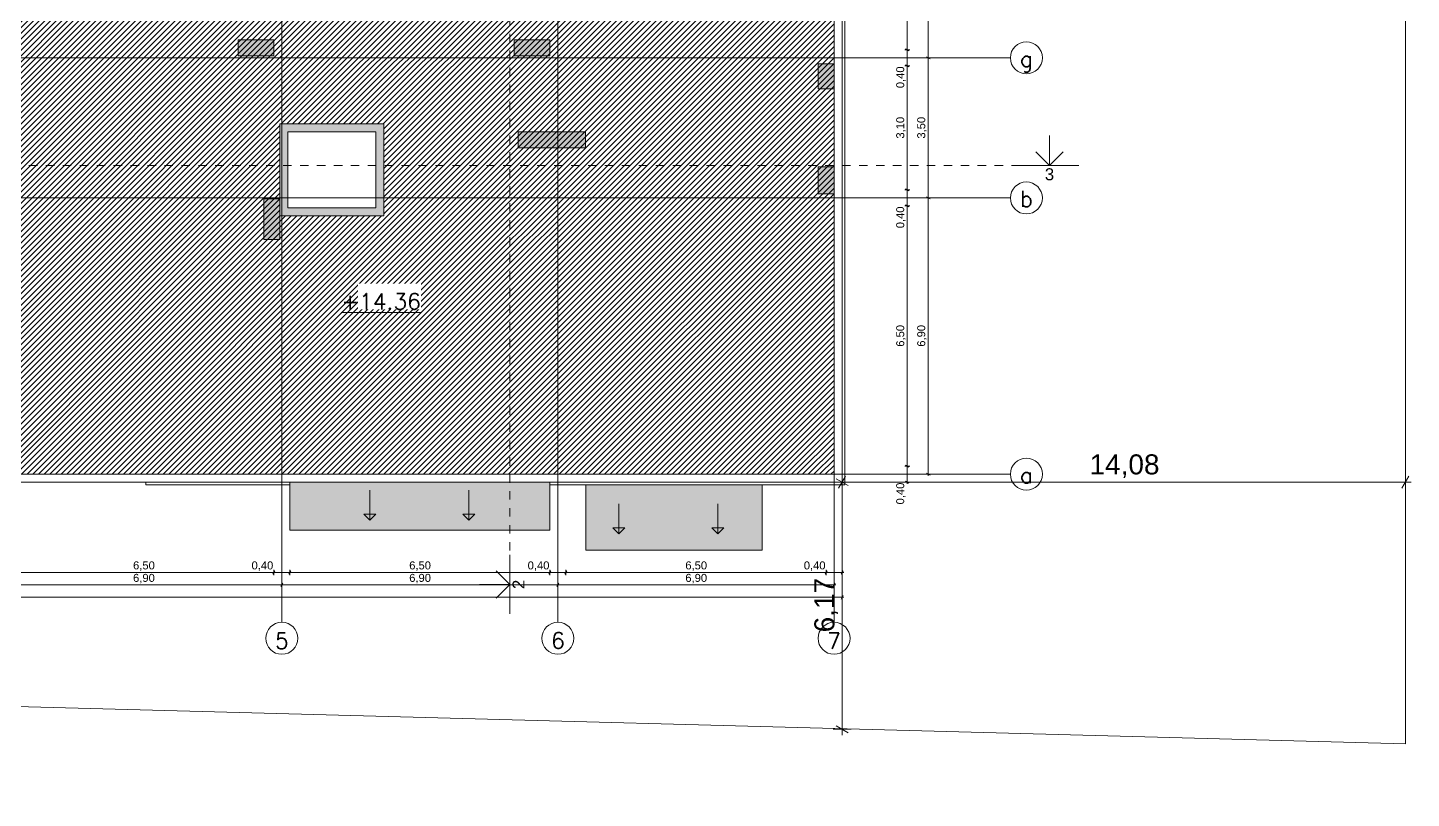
# Model space of a CAD drawing. Header units: metres. Extents: x 476297 to 476657, y 4620828 to 4621206.
# Drawn here: x 476412.1 to 476446.68, y 4621131.68 to 4621150.93 of the extents above; entities that cross this region are included whole.
import ezdxf

# ---------------------------------------------------------------- set-up
doc = ezdxf.new("R2010")
doc.units = ezdxf.units.M
doc.header["$MEASUREMENT"] = 0
doc.set_wipeout_variables(frame=1)
doc.linetypes.add('Dashed', pattern=[0.423333, 0.211667, -0.211667])
doc.linetypes.add('Wipeout_Contour', pattern=[1, 0, -1])
for name, color, linetype in [('0_Pen_No__42_Pen_No__250', 7, 'Continuous'), ('0_Pen_No__7', 7, 'Continuous'), ('2D Drafting - General_Pen_No__250', 7, 'Continuous'), ('2D Drafting - General_Pen_No__250_Pen_No__7', 7, 'Continuous'), ('Annotation - Text_Pen_No__7', 7, 'Continuous'), ('G-Anno-Nplt', 7, 'Continuous'), ('New.', 7, 'Continuous'), ('New2D Drafting - General_Pen_No__250', 7, 'Continuous'), ('New_________ _________ ___2', 7, 'Continuous'), ('Newreg_nak', 7, 'Continuous'), ('Newshenobebi', 7, 'Continuous'), ('zoma', 7, 'Continuous'), ('zoma_Pen_No__1', 7, 'Continuous'), ('zoma_Pen_No__5', 7, 'Continuous')]:
    doc.layers.add(name, color=color, linetype=linetype)
doc.styles.add('GENERATED_STYLE_1', font='arial.ttf')
doc.styles.add('GENERATED_STYLE_2', font='arial.ttf')
doc.dimstyles.new('GENERATED_STYLE__1', dxfattribs={"dimtxt": 0.2, "dimasz": 0.064421, "dimexe": 0.18, "dimexo": 0.003, "dimgap": 0.09, "dimtad": 1, "dimtih": 1, "dimtoh": 1, "dimzin": 0, "dimdsep": 46, "dimtxsty": 'GENERATED_STYLE_2', "dimblk": 'ARROWHEAD_2', "dimblk1": 'ARROWHEAD_2', "dimblk2": 'ARROWHEAD_2', "dimcen": 0.09, "dimclrd": 142, "dimclre": 142, "dimclrt": 142, "dimadec": 0, "dimazin": 0, "dimtfac": 1, "dimtdec": 4, "dimtmove": 0, "dimatfit": 3, "dimfxl": 1, "dimtolj": 1, "dimtzin": 0, "dimarcsym": 0})
doc.dimstyles.new('GENERATED_STYLE__10', dxfattribs={"dimtxt": 0.5, "dimasz": 0.228, "dimexe": 0.18, "dimexo": 0.003, "dimgap": 0.09, "dimtad": 1, "dimtih": 1, "dimtoh": 1, "dimzin": 0, "dimdsep": 46, "dimtxsty": 'GENERATED_STYLE_2', "dimblk": 'ARROWHEAD_2', "dimblk1": 'ARROWHEAD_2', "dimblk2": 'ARROWHEAD_2', "dimcen": 0.09, "dimclrd": 1, "dimclre": 1, "dimclrt": 1, "dimadec": 0, "dimazin": 0, "dimtfac": 1, "dimtdec": 4, "dimtmove": 0, "dimatfit": 3, "dimfxl": 1, "dimtolj": 1, "dimtzin": 0, "dimarcsym": 0})
doc.dimstyles.new('GENERATED_STYLE__11', dxfattribs={"dimtxt": 0.2, "dimasz": 0.064421, "dimexe": 0.18, "dimexo": 0.003, "dimgap": 0.09, "dimtad": 1, "dimzin": 0, "dimdsep": 46, "dimtxsty": 'GENERATED_STYLE_2', "dimblk": 'ARROWHEAD_2', "dimblk1": 'ARROWHEAD_2', "dimblk2": 'ARROWHEAD_2', "dimcen": 0.09, "dimclrd": 142, "dimclre": 142, "dimclrt": 142, "dimadec": 0, "dimazin": 0, "dimtfac": 1, "dimtdec": 4, "dimtmove": 0, "dimatfit": 3, "dimfxl": 1, "dimtolj": 1, "dimtzin": 0, "dimarcsym": 0})
doc.dimstyles.new('GENERATED_STYLE__9', dxfattribs={"dimtxt": 0.5, "dimasz": 0.228, "dimexe": 0.18, "dimexo": 0.003, "dimgap": 0.09, "dimtad": 1, "dimzin": 0, "dimdsep": 46, "dimtxsty": 'GENERATED_STYLE_2', "dimblk": 'ARROWHEAD_2', "dimblk1": 'ARROWHEAD_2', "dimblk2": 'ARROWHEAD_2', "dimcen": 0.09, "dimclrd": 1, "dimclre": 1, "dimclrt": 1, "dimadec": 0, "dimazin": 0, "dimtfac": 1, "dimtdec": 4, "dimtmove": 0, "dimatfit": 3, "dimfxl": 1, "dimtolj": 1, "dimtzin": 0, "dimarcsym": 0})

# ---------------------------------------------------------------- blocks, each defined once
blk = doc.blocks.new('*D380', base_point=(476844.527, 4621385.791))
at = {"layer": 'zoma', "color": 1, "linetype": 'Continuous', "lineweight": 0, "transparency": 16777216}
for p, q in [((476432.308, 4621139.577), (476432.454, 4621139.577)), ((476432.541, 4621139.727), (476432.368, 4621139.427)), ((476432.454, 4621139.352), (476432.454, 4621139.802)), ((476432.454, 4621139.577), (476446.533, 4621139.577)), ((476446.446, 4621139.427), (476446.619, 4621139.727)), ((476446.533, 4621139.352), (476446.533, 4621139.802)), ((476446.533, 4621139.577), (476446.679, 4621139.577))]:
    blk.add_line(p, q, dxfattribs=at)
at = {"layer": 'zoma', "color": 1, "lineweight": 0, "transparency": 16777216, "insert": (476438.639, 4621139.677), "char_height": 0.5, "attachment_point": 7, "style": 'GENERATED_STYLE_2'}
blk.add_mtext('\\A1;{\\pql;\\fArial CYR|b0|i0|c204|p34;14,08}', dxfattribs=at)
blk = doc.blocks.new('ARROWHEAD_2')
at = {"color": 0, "linetype": 'Continuous', "lineweight": 0}
for p, q in [((0, 0), (-1, 0)), ((-0.38, -0.66), (0.38, 0.66))]:
    blk.add_line(p, q, dxfattribs=at)
blk = doc.blocks.new('*D381', base_point=(476844.527, 4621385.791))
at = {"layer": 'zoma', "color": 1, "linetype": 'Continuous', "lineweight": 0, "transparency": 16777216}
for p, q in [((476432.679, 4621139.577), (476432.229, 4621139.577)), ((476432.604, 4621139.49), (476432.304, 4621139.663)), ((476432.454, 4621139.577), (476432.454, 4621139.723)), ((476432.454, 4621133.402), (476432.454, 4621139.577)), ((476432.679, 4621133.402), (476432.229, 4621133.402)), ((476432.304, 4621133.489), (476432.604, 4621133.316)), ((476432.454, 4621133.256), (476432.454, 4621133.402))]:
    blk.add_line(p, q, dxfattribs=at)
at = {"layer": 'zoma', "color": 1, "lineweight": 0, "transparency": 16777216, "insert": (476432.354, 4621135.824), "char_height": 0.5, "attachment_point": 7, "rotation": 90, "style": 'GENERATED_STYLE_2'}
blk.add_mtext('\\A1;{\\pql;\\fArial CYR|b0|i0|c204|p34;6,17}', dxfattribs=at)
blk = doc.blocks.new('*D395', base_point=(476844.527, 4621385.791))
at = {"layer": 'zoma', "color": 142, "linetype": 'Continuous', "lineweight": 0, "transparency": 16777216}
for p, q in [((476411.579, 4621137.05), (476411.53, 4621136.965)), ((476411.554, 4621136.944), (476411.554, 4621137.071)), ((476411.554, 4621137.007), (476418.454, 4621137.007)), ((476418.479, 4621137.05), (476418.43, 4621136.965)), ((476418.454, 4621136.944), (476418.454, 4621137.071))]:
    blk.add_line(p, q, dxfattribs=at)
at = {"layer": 'zoma', "color": 142, "lineweight": 0, "transparency": 16777216, "insert": (476414.738, 4621137.047), "char_height": 0.2, "attachment_point": 7, "style": 'GENERATED_STYLE_2'}
blk.add_mtext('\\A1;{\\pql;\\fArial CYR|b0|i0|c204|p34;6,90}', dxfattribs=at)
blk = doc.blocks.new('*D396', base_point=(476844.527, 4621385.791))
at = {"layer": 'zoma', "color": 142, "linetype": 'Continuous', "lineweight": 0, "transparency": 16777216}
for p, q in [((476418.479, 4621137.05), (476418.43, 4621136.965)), ((476418.454, 4621136.944), (476418.454, 4621137.071)), ((476418.454, 4621137.007), (476425.354, 4621137.007)), ((476425.379, 4621137.05), (476425.33, 4621136.965)), ((476425.354, 4621136.944), (476425.354, 4621137.071))]:
    blk.add_line(p, q, dxfattribs=at)
at = {"layer": 'zoma', "color": 142, "lineweight": 0, "transparency": 16777216, "insert": (476421.638, 4621137.047), "char_height": 0.2, "attachment_point": 7, "style": 'GENERATED_STYLE_2'}
blk.add_mtext('\\A1;{\\pql;\\fArial CYR|b0|i0|c204|p34;6,90}', dxfattribs=at)
blk = doc.blocks.new('*D397', base_point=(476844.527, 4621385.791))
at = {"layer": 'zoma', "color": 142, "linetype": 'Continuous', "lineweight": 0, "transparency": 16777216}
for p, q in [((476425.379, 4621137.05), (476425.33, 4621136.965)), ((476425.354, 4621136.944), (476425.354, 4621137.071)), ((476425.354, 4621137.007), (476432.254, 4621137.007)), ((476432.23, 4621136.965), (476432.279, 4621137.05)), ((476432.254, 4621136.944), (476432.254, 4621137.071)), ((476432.254, 4621137.007), (476432.296, 4621137.007))]:
    blk.add_line(p, q, dxfattribs=at)
at = {"layer": 'zoma', "color": 142, "lineweight": 0, "transparency": 16777216, "insert": (476428.538, 4621137.047), "char_height": 0.2, "attachment_point": 7, "style": 'GENERATED_STYLE_2'}
blk.add_mtext('\\A1;{\\pql;\\fArial CYR|b0|i0|c204|p34;6,90}', dxfattribs=at)
blk = doc.blocks.new('*D401', base_point=(476844.527, 4621385.791))
at = {"layer": 'zoma', "color": 142, "linetype": 'Continuous', "lineweight": 0, "transparency": 16777216}
for p, q in [((476434.673, 4621146.677), (476434.546, 4621146.677)), ((476434.567, 4621146.701), (476434.652, 4621146.652)), ((476434.61, 4621139.777), (476434.61, 4621146.677)), ((476434.673, 4621139.777), (476434.546, 4621139.777)), ((476434.567, 4621139.801), (476434.652, 4621139.752)), ((476434.61, 4621139.735), (476434.61, 4621139.777))]:
    blk.add_line(p, q, dxfattribs=at)
at = {"layer": 'zoma', "color": 142, "lineweight": 0, "transparency": 16777216, "insert": (476434.57, 4621142.96), "char_height": 0.2, "attachment_point": 7, "rotation": 90, "style": 'GENERATED_STYLE_2'}
blk.add_mtext('\\A1;{\\pql;\\fArial CYR|b0|i0|c204|p34;6,90}', dxfattribs=at)
blk = doc.blocks.new('*D402', base_point=(476844.527, 4621385.791))
at = {"layer": 'zoma', "color": 142, "linetype": 'Continuous', "lineweight": 0, "transparency": 16777216}
for p, q in [((476434.673, 4621150.177), (476434.546, 4621150.177)), ((476434.567, 4621150.201), (476434.652, 4621150.152)), ((476434.61, 4621146.677), (476434.61, 4621150.177)), ((476434.673, 4621146.677), (476434.546, 4621146.677)), ((476434.567, 4621146.701), (476434.652, 4621146.652))]:
    blk.add_line(p, q, dxfattribs=at)
at = {"layer": 'zoma', "color": 142, "lineweight": 0, "transparency": 16777216, "insert": (476434.57, 4621148.16), "char_height": 0.2, "attachment_point": 7, "rotation": 90, "style": 'GENERATED_STYLE_2'}
blk.add_mtext('\\A1;{\\pql;\\fArial CYR|b0|i0|c204|p34;3,50}', dxfattribs=at)
blk = doc.blocks.new('*D403', base_point=(476844.527, 4621385.791))
at = {"layer": 'zoma', "color": 142, "linetype": 'Continuous', "lineweight": 0, "transparency": 16777216}
for p, q in [((476434.673, 4621157.077), (476434.546, 4621157.077)), ((476434.652, 4621157.052), (476434.567, 4621157.101)), ((476434.61, 4621157.077), (476434.61, 4621157.118)), ((476434.61, 4621150.177), (476434.61, 4621157.077)), ((476434.673, 4621150.177), (476434.546, 4621150.177)), ((476434.567, 4621150.201), (476434.652, 4621150.152))]:
    blk.add_line(p, q, dxfattribs=at)
at = {"layer": 'zoma', "color": 142, "lineweight": 0, "transparency": 16777216, "insert": (476434.57, 4621153.36), "char_height": 0.2, "attachment_point": 7, "rotation": 90, "style": 'GENERATED_STYLE_2'}
blk.add_mtext('\\A1;{\\pql;\\fArial CYR|b0|i0|c204|p34;6,90}', dxfattribs=at)
blk = doc.blocks.new('*D404', base_point=(476844.527, 4621385.791))
at = {"layer": 'zoma', "color": 142, "linetype": 'Continuous', "lineweight": 0, "transparency": 16777216}
for p, q in [((476390.613, 4621136.699), (476390.654, 4621136.699)), ((476390.679, 4621136.741), (476390.63, 4621136.656)), ((476390.654, 4621136.635), (476390.654, 4621136.762)), ((476390.654, 4621136.699), (476432.454, 4621136.699)), ((476432.43, 4621136.656), (476432.479, 4621136.741)), ((476432.454, 4621136.635), (476432.454, 4621136.762)), ((476432.454, 4621136.699), (476432.496, 4621136.699))]:
    blk.add_line(p, q, dxfattribs=at)
at = {"layer": 'zoma', "color": 142, "lineweight": 0, "transparency": 16777216, "insert": (476411.212, 4621136.739), "char_height": 0.2, "attachment_point": 7, "style": 'GENERATED_STYLE_2'}
blk.add_mtext('\\A1;{\\pql;\\fArial CYR|b0|i0|c204|p34;41,80}', dxfattribs=at)
blk = doc.blocks.new('*D412', base_point=(476844.527, 4621385.791))
at = {"layer": 'zoma', "color": 142, "linetype": 'Continuous', "lineweight": 0, "transparency": 16777216}
for p, q in [((476411.779, 4621137.361), (476411.73, 4621137.276)), ((476411.754, 4621137.255), (476411.754, 4621137.382)), ((476411.754, 4621137.319), (476418.254, 4621137.319)), ((476418.279, 4621137.361), (476418.23, 4621137.276)), ((476418.254, 4621137.255), (476418.254, 4621137.382))]:
    blk.add_line(p, q, dxfattribs=at)
at = {"layer": 'zoma', "color": 142, "lineweight": 0, "transparency": 16777216, "char_height": 0.2, "attachment_point": 7, "style": 'GENERATED_STYLE_2'}
for s, insert in [('\\A1;{\\pql;\\fArial CYR|b0|i0|c204|p34;6,50}', (476414.738, 4621137.359)), ('\\A1;{\\pql;\\fArial CYR|b0|i0|c204|p34;0,40}', (476417.698, 4621137.359))]:
    blk.add_mtext(s, dxfattribs=dict(at, insert=insert))
blk = doc.blocks.new('*D413', base_point=(476844.527, 4621385.791))
at = {"layer": 'zoma', "color": 142, "linetype": 'Continuous', "lineweight": 0, "transparency": 16777216}
for p, q in [((476418.279, 4621137.361), (476418.23, 4621137.276)), ((476418.254, 4621137.255), (476418.254, 4621137.382)), ((476418.254, 4621137.319), (476418.654, 4621137.319)), ((476418.679, 4621137.361), (476418.63, 4621137.276)), ((476418.654, 4621137.255), (476418.654, 4621137.382))]:
    blk.add_line(p, q, dxfattribs=at)
blk = doc.blocks.new('*D414', base_point=(476844.527, 4621385.791))
at = {"layer": 'zoma', "color": 142, "linetype": 'Continuous', "lineweight": 0, "transparency": 16777216}
for p, q in [((476418.679, 4621137.361), (476418.63, 4621137.276)), ((476418.654, 4621137.255), (476418.654, 4621137.382)), ((476418.654, 4621137.319), (476425.154, 4621137.319)), ((476425.179, 4621137.361), (476425.13, 4621137.276)), ((476425.154, 4621137.255), (476425.154, 4621137.382))]:
    blk.add_line(p, q, dxfattribs=at)
at = {"layer": 'zoma', "color": 142, "lineweight": 0, "transparency": 16777216, "char_height": 0.2, "attachment_point": 7, "style": 'GENERATED_STYLE_2'}
for s, insert in [('\\A1;{\\pql;\\fArial CYR|b0|i0|c204|p34;6,50}', (476421.638, 4621137.359)), ('\\A1;{\\pql;\\fArial CYR|b0|i0|c204|p34;0,40}', (476424.598, 4621137.359))]:
    blk.add_mtext(s, dxfattribs=dict(at, insert=insert))
blk = doc.blocks.new('*D415', base_point=(476844.527, 4621385.791))
at = {"layer": 'zoma', "color": 142, "linetype": 'Continuous', "lineweight": 0, "transparency": 16777216}
for p, q in [((476425.179, 4621137.361), (476425.13, 4621137.276)), ((476425.154, 4621137.255), (476425.154, 4621137.382)), ((476425.154, 4621137.319), (476425.554, 4621137.319)), ((476425.579, 4621137.361), (476425.53, 4621137.276)), ((476425.554, 4621137.255), (476425.554, 4621137.382))]:
    blk.add_line(p, q, dxfattribs=at)
blk = doc.blocks.new('*D416', base_point=(476844.527, 4621385.791))
at = {"layer": 'zoma', "color": 142, "linetype": 'Continuous', "lineweight": 0, "transparency": 16777216}
for p, q in [((476425.579, 4621137.361), (476425.53, 4621137.276)), ((476425.554, 4621137.255), (476425.554, 4621137.382)), ((476425.554, 4621137.319), (476432.054, 4621137.319)), ((476432.079, 4621137.361), (476432.03, 4621137.276)), ((476432.054, 4621137.255), (476432.054, 4621137.382))]:
    blk.add_line(p, q, dxfattribs=at)
at = {"layer": 'zoma', "color": 142, "lineweight": 0, "transparency": 16777216, "char_height": 0.2, "attachment_point": 7, "style": 'GENERATED_STYLE_2'}
for s, insert in [('\\A1;{\\pql;\\fArial CYR|b0|i0|c204|p34;6,50}', (476428.538, 4621137.359)), ('\\A1;{\\pql;\\fArial CYR|b0|i0|c204|p34;0,40}', (476431.498, 4621137.359))]:
    blk.add_mtext(s, dxfattribs=dict(at, insert=insert))
blk = doc.blocks.new('*D417', base_point=(476844.527, 4621385.791))
at = {"layer": 'zoma', "color": 142, "linetype": 'Continuous', "lineweight": 0, "transparency": 16777216}
for p, q in [((476432.079, 4621137.361), (476432.03, 4621137.276)), ((476432.054, 4621137.255), (476432.054, 4621137.382)), ((476432.054, 4621137.319), (476432.454, 4621137.319)), ((476432.43, 4621137.276), (476432.479, 4621137.361)), ((476432.454, 4621137.255), (476432.454, 4621137.382)), ((476432.454, 4621137.319), (476432.496, 4621137.319))]:
    blk.add_line(p, q, dxfattribs=at)
blk = doc.blocks.new('*D418', base_point=(476844.527, 4621385.791))
at = {"layer": 'zoma', "color": 142, "linetype": 'Continuous', "lineweight": 0, "transparency": 16777216}
for p, q in [((476434.148, 4621139.977), (476434.021, 4621139.977)), ((476434.042, 4621140.001), (476434.127, 4621139.952)), ((476434.085, 4621139.577), (476434.085, 4621139.977)), ((476434.148, 4621139.577), (476434.021, 4621139.577)), ((476434.042, 4621139.601), (476434.127, 4621139.552)), ((476434.085, 4621139.535), (476434.085, 4621139.577))]:
    blk.add_line(p, q, dxfattribs=at)
at = {"layer": 'zoma', "color": 142, "lineweight": 0, "transparency": 16777216, "insert": (476434.045, 4621139.02), "char_height": 0.2, "attachment_point": 7, "rotation": 90, "style": 'GENERATED_STYLE_2'}
blk.add_mtext('\\A1;{\\pql;\\fArial CYR|b0|i0|c204|p34;0,40}', dxfattribs=at)
blk = doc.blocks.new('*D419', base_point=(476844.527, 4621385.791))
at = {"layer": 'zoma', "color": 142, "linetype": 'Continuous', "lineweight": 0, "transparency": 16777216}
for p, q in [((476434.042, 4621146.501), (476434.127, 4621146.452)), ((476434.148, 4621146.477), (476434.021, 4621146.477)), ((476434.085, 4621139.977), (476434.085, 4621146.477)), ((476434.148, 4621139.977), (476434.021, 4621139.977)), ((476434.042, 4621140.001), (476434.127, 4621139.952))]:
    blk.add_line(p, q, dxfattribs=at)
at = {"layer": 'zoma', "color": 142, "lineweight": 0, "transparency": 16777216, "char_height": 0.2, "attachment_point": 7, "rotation": 90, "style": 'GENERATED_STYLE_2'}
for s, insert in [('\\A1;{\\pql;\\fArial CYR|b0|i0|c204|p34;0,40}', (476434.045, 4621145.92)), ('\\A1;{\\pql;\\fArial CYR|b0|i0|c204|p34;6,50}', (476434.045, 4621142.96))]:
    blk.add_mtext(s, dxfattribs=dict(at, insert=insert))
blk = doc.blocks.new('*D420', base_point=(476844.527, 4621385.791))
at = {"layer": 'zoma', "color": 142, "linetype": 'Continuous', "lineweight": 0, "transparency": 16777216}
for p, q in [((476434.148, 4621146.877), (476434.021, 4621146.877)), ((476434.042, 4621146.901), (476434.127, 4621146.852)), ((476434.085, 4621146.477), (476434.085, 4621146.877)), ((476434.042, 4621146.501), (476434.127, 4621146.452)), ((476434.148, 4621146.477), (476434.021, 4621146.477))]:
    blk.add_line(p, q, dxfattribs=at)
blk = doc.blocks.new('*D421', base_point=(476844.527, 4621385.791))
at = {"layer": 'zoma', "color": 142, "linetype": 'Continuous', "lineweight": 0, "transparency": 16777216}
for p, q in [((476434.148, 4621149.977), (476434.021, 4621149.977)), ((476434.042, 4621150.001), (476434.127, 4621149.952)), ((476434.085, 4621146.877), (476434.085, 4621149.977)), ((476434.148, 4621146.877), (476434.021, 4621146.877)), ((476434.042, 4621146.901), (476434.127, 4621146.852))]:
    blk.add_line(p, q, dxfattribs=at)
at = {"layer": 'zoma', "color": 142, "lineweight": 0, "transparency": 16777216, "char_height": 0.2, "attachment_point": 7, "rotation": 90, "style": 'GENERATED_STYLE_2'}
for s, insert in [('\\A1;{\\pql;\\fArial CYR|b0|i0|c204|p34;0,40}', (476434.045, 4621149.42)), ('\\A1;{\\pql;\\fArial CYR|b0|i0|c204|p34;3,10}', (476434.045, 4621148.16))]:
    blk.add_mtext(s, dxfattribs=dict(at, insert=insert))
blk = doc.blocks.new('*D422', base_point=(476844.527, 4621385.791))
at = {"layer": 'zoma', "color": 142, "linetype": 'Continuous', "lineweight": 0, "transparency": 16777216}
for p, q in [((476434.148, 4621150.377), (476434.021, 4621150.377)), ((476434.042, 4621150.401), (476434.127, 4621150.352)), ((476434.085, 4621149.977), (476434.085, 4621150.377)), ((476434.148, 4621149.977), (476434.021, 4621149.977)), ((476434.042, 4621150.001), (476434.127, 4621149.952))]:
    blk.add_line(p, q, dxfattribs=at)
blk = doc.blocks.new('*D423', base_point=(476844.527, 4621385.791))
at = {"layer": 'zoma', "color": 142, "linetype": 'Continuous', "lineweight": 0, "transparency": 16777216}
for p, q in [((476434.148, 4621156.877), (476434.021, 4621156.877)), ((476434.042, 4621156.901), (476434.127, 4621156.852)), ((476434.085, 4621150.377), (476434.085, 4621156.877)), ((476434.148, 4621150.377), (476434.021, 4621150.377)), ((476434.042, 4621150.401), (476434.127, 4621150.352))]:
    blk.add_line(p, q, dxfattribs=at)
at = {"layer": 'zoma', "color": 142, "lineweight": 0, "transparency": 16777216, "char_height": 0.2, "attachment_point": 7, "rotation": 90, "style": 'GENERATED_STYLE_2'}
for s, insert in [('\\A1;{\\pql;\\fArial CYR|b0|i0|c204|p34;0,40}', (476434.045, 4621156.32)), ('\\A1;{\\pql;\\fArial CYR|b0|i0|c204|p34;6,50}', (476434.045, 4621153.36))]:
    blk.add_mtext(s, dxfattribs=dict(at, insert=insert))
blk = doc.blocks.new('*D484', base_point=(476844.527, 4621385.791))
at = {"layer": 'zoma', "color": 142, "linetype": 'Continuous', "lineweight": 0, "transparency": 16777216}
for p, q in [((476411.779, 4621175.089), (476411.73, 4621175.004)), ((476411.754, 4621174.983), (476411.754, 4621175.11)), ((476411.754, 4621175.047), (476418.254, 4621175.047)), ((476418.279, 4621175.089), (476418.23, 4621175.004)), ((476418.254, 4621174.983), (476418.254, 4621175.11))]:
    blk.add_line(p, q, dxfattribs=at)
at = {"layer": 'zoma', "color": 142, "lineweight": 0, "transparency": 16777216, "char_height": 0.2, "attachment_point": 7, "style": 'GENERATED_STYLE_2'}
for s, insert in [('\\A1;{\\pql;\\fArial CYR|b0|i0|c204|p34;6,50}', (476414.738, 4621175.087)), ('\\A1;{\\pql;\\fArial CYR|b0|i0|c204|p34;0,40}', (476417.698, 4621175.087))]:
    blk.add_mtext(s, dxfattribs=dict(at, insert=insert))
blk = doc.blocks.new('*D485', base_point=(476844.527, 4621385.791))
at = {"layer": 'zoma', "color": 142, "linetype": 'Continuous', "lineweight": 0, "transparency": 16777216}
for p, q in [((476418.279, 4621175.089), (476418.23, 4621175.004)), ((476418.254, 4621174.983), (476418.254, 4621175.11)), ((476418.254, 4621175.047), (476418.654, 4621175.047)), ((476418.679, 4621175.089), (476418.63, 4621175.004)), ((476418.654, 4621174.983), (476418.654, 4621175.11))]:
    blk.add_line(p, q, dxfattribs=at)
blk = doc.blocks.new('*D486', base_point=(476844.527, 4621385.791))
at = {"layer": 'zoma', "color": 142, "linetype": 'Continuous', "lineweight": 0, "transparency": 16777216}
for p, q in [((476418.679, 4621175.089), (476418.63, 4621175.004)), ((476418.654, 4621174.983), (476418.654, 4621175.11)), ((476418.654, 4621175.047), (476425.154, 4621175.047)), ((476425.179, 4621175.089), (476425.13, 4621175.004)), ((476425.154, 4621174.983), (476425.154, 4621175.11))]:
    blk.add_line(p, q, dxfattribs=at)
at = {"layer": 'zoma', "color": 142, "lineweight": 0, "transparency": 16777216, "char_height": 0.2, "attachment_point": 7, "style": 'GENERATED_STYLE_2'}
for s, insert in [('\\A1;{\\pql;\\fArial CYR|b0|i0|c204|p34;6,50}', (476421.638, 4621175.087)), ('\\A1;{\\pql;\\fArial CYR|b0|i0|c204|p34;0,40}', (476424.598, 4621175.087))]:
    blk.add_mtext(s, dxfattribs=dict(at, insert=insert))
blk = doc.blocks.new('*D487', base_point=(476844.527, 4621385.791))
at = {"layer": 'zoma', "color": 142, "linetype": 'Continuous', "lineweight": 0, "transparency": 16777216}
for p, q in [((476425.179, 4621175.089), (476425.13, 4621175.004)), ((476425.154, 4621174.983), (476425.154, 4621175.11)), ((476425.154, 4621175.047), (476425.554, 4621175.047)), ((476425.579, 4621175.089), (476425.53, 4621175.004)), ((476425.554, 4621174.983), (476425.554, 4621175.11))]:
    blk.add_line(p, q, dxfattribs=at)
blk = doc.blocks.new('*D488', base_point=(476844.527, 4621385.791))
at = {"layer": 'zoma', "color": 142, "linetype": 'Continuous', "lineweight": 0, "transparency": 16777216}
for p, q in [((476425.579, 4621175.089), (476425.53, 4621175.004)), ((476425.554, 4621174.983), (476425.554, 4621175.11)), ((476425.554, 4621175.047), (476432.054, 4621175.047)), ((476432.079, 4621175.089), (476432.03, 4621175.004)), ((476432.054, 4621174.983), (476432.054, 4621175.11))]:
    blk.add_line(p, q, dxfattribs=at)
at = {"layer": 'zoma', "color": 142, "lineweight": 0, "transparency": 16777216, "char_height": 0.2, "attachment_point": 7, "style": 'GENERATED_STYLE_2'}
for s, insert in [('\\A1;{\\pql;\\fArial CYR|b0|i0|c204|p34;6,50}', (476428.538, 4621175.087)), ('\\A1;{\\pql;\\fArial CYR|b0|i0|c204|p34;0,40}', (476431.498, 4621175.087))]:
    blk.add_mtext(s, dxfattribs=dict(at, insert=insert))
blk = doc.blocks.new('*D489', base_point=(476844.527, 4621385.791))
at = {"layer": 'zoma', "color": 142, "linetype": 'Continuous', "lineweight": 0, "transparency": 16777216}
for p, q in [((476432.079, 4621175.089), (476432.03, 4621175.004)), ((476432.054, 4621174.983), (476432.054, 4621175.11)), ((476432.054, 4621175.047), (476432.454, 4621175.047)), ((476432.43, 4621175.004), (476432.479, 4621175.089)), ((476432.454, 4621174.983), (476432.454, 4621175.11)), ((476432.454, 4621175.047), (476432.496, 4621175.047))]:
    blk.add_line(p, q, dxfattribs=at)

msp = doc.modelspace()

# ---------------------------------------------------------------- hatches: boundary and pattern name
at = {"layer": '0_Pen_No__7', "linetype": 'Continuous', "lineweight": 0}
h = msp.add_hatch(dxfattribs=at)
h.set_pattern_fill('COMMON_BRICK', color=251, style=0, pattern_type=2)
h.set_pattern_definition([(225, (476437.30064, 4621162.86134), (-0.07071068, 0.07071068), [])])
h.paths.add_polyline_path([(476432.254, 4621157.077), (476390.854, 4621157.077), (476390.854, 4621139.777), (476432.254, 4621139.777)])
h.paths.add_polyline_path([(476421.554, 4621153.637), (476421.554, 4621151.236), (476419.654, 4621151.236), (476419.654, 4621153.637)], flags=0)
h.paths.add_polyline_path([(476421.005, 4621148.527), (476418.405, 4621148.527), (476418.405, 4621146.227), (476421.005, 4621146.227)], flags=0)
h.paths.add_polyline_path([(476404.704, 4621148.527), (476402.104, 4621148.527), (476402.104, 4621146.227), (476404.704, 4621146.227)], flags=0)
h.paths.add_polyline_path([(476403.454, 4621153.637), (476403.454, 4621151.236), (476401.554, 4621151.236), (476401.554, 4621153.637)], flags=0)
at = {"layer": '2D Drafting - General_Pen_No__250', "linetype": 'Continuous', "lineweight": 0}
h = msp.add_hatch(color=152, dxfattribs=at)
h.paths.add_polyline_path([(476418.405, 4621148.527), (476421.005, 4621148.527), (476421.005, 4621146.227), (476418.405, 4621146.227)])
h.paths.add_polyline_path([(476418.605, 4621146.426), (476420.805, 4621146.427), (476420.805, 4621148.327), (476418.605, 4621148.327)], flags=0)
at = {"layer": 'G-Anno-Nplt', "linetype": 'Continuous', "lineweight": 0}
for points in [[(476425.154, 4621138.377), (476425.154, 4621139.577), (476418.654, 4621139.577), (476418.654, 4621138.377)], [(476430.454, 4621137.876), (476430.454, 4621139.507), (476426.054, 4621139.507), (476426.054, 4621137.876)]]:
    msp.add_hatch(color=253, dxfattribs=at).paths.add_polyline_path(points)
at = {"layer": 'New2D Drafting - General_Pen_No__250', "linetype": 'Continuous', "lineweight": 0}
for points in [[(476417.364, 4621150.627), (476417.364, 4621150.227), (476418.254, 4621150.227), (476418.254, 4621150.627)], [(476424.264, 4621150.627), (476424.264, 4621150.227), (476425.154, 4621150.227), (476425.154, 4621150.627)], [(476432.254, 4621149.406), (476432.254, 4621150.027), (476431.854, 4621150.027), (476431.854, 4621149.406)], [(476426.044, 4621147.927), (476426.044, 4621148.327), (476424.364, 4621148.327), (476424.364, 4621147.927)], [(476431.854, 4621146.776), (476432.254, 4621146.776), (476432.254, 4621147.458), (476431.854, 4621147.458)], [(476418.405, 4621145.636), (476418.405, 4621146.659), (476418.005, 4621146.659), (476418.005, 4621145.636)]]:
    msp.add_hatch(color=7, dxfattribs=at).paths.add_polyline_path(points)

# ---------------------------------------------------------------- linework, layer by layer
at = {"layer": '0_Pen_No__42_Pen_No__250', "color": 5, "linetype": 'Continuous', "lineweight": 0}
for centre in [(476437.06, 4621150.177), (476437.06, 4621146.677), (476437.06, 4621139.777), (476418.454, 4621135.675), (476418.454, 4621135.675), (476425.354, 4621135.675), (476425.354, 4621135.675), (476432.254, 4621135.675), (476432.254, 4621135.675)]:
    msp.add_circle(centre, 0.4, dxfattribs=at)
at = {"layer": '0_Pen_No__7', "color": 7, "linetype": 'Continuous', "lineweight": 0, "flags": 128}
for points in [[(476432.254, 4621157.077), (476390.854, 4621157.077), (476390.854, 4621139.777), (476432.254, 4621139.777)], [(476421.005, 4621148.527), (476418.405, 4621148.527), (476418.405, 4621146.227), (476421.005, 4621146.227)], [(476418.405, 4621146.227), (476421.005, 4621146.227), (476421.005, 4621148.527), (476418.405, 4621148.527)], [(476418.605, 4621146.427), (476420.805, 4621146.427), (476420.805, 4621148.326), (476418.605, 4621148.326)], [(476420.653, 4621139.379), (476420.653, 4621138.629), (476420.503, 4621138.779), (476420.803, 4621138.779), (476420.653, 4621138.629)], [(476423.127, 4621139.379), (476423.127, 4621138.629), (476422.977, 4621138.779), (476423.277, 4621138.779), (476423.127, 4621138.629)], [(476426.874, 4621139.034), (476426.874, 4621138.284), (476426.724, 4621138.434), (476427.024, 4621138.434), (476426.874, 4621138.284)], [(476429.349, 4621139.034), (476429.349, 4621138.284), (476429.199, 4621138.434), (476429.499, 4621138.434), (476429.349, 4621138.284)]]:
    msp.add_lwpolyline(points, close=True, dxfattribs=at)
at = {"layer": '2D Drafting - General_Pen_No__250_Pen_No__7', "color": 7, "linetype": 'Continuous', "lineweight": 0, "flags": 128}
for points in [[(476432.454, 4621157.277), (476418.254, 4621157.276), (476404.854, 4621157.276), (476401.554, 4621157.276), (476390.654, 4621157.277), (476390.654, 4621139.577), (476432.454, 4621139.577)], [(476432.254, 4621157.077), (476390.854, 4621157.077), (476390.854, 4621139.777), (476432.254, 4621139.777)]]:
    msp.add_lwpolyline(points, close=True, dxfattribs=at)
at = {"layer": 'G-Anno-Nplt', "color": 7, "linetype": 'Continuous', "lineweight": 0, "flags": 128}
for points in [[(476425.154, 4621138.377), (476425.154, 4621139.577), (476418.654, 4621139.577), (476418.654, 4621138.377)], [(476430.454, 4621137.876), (476430.454, 4621139.507), (476426.054, 4621139.507), (476426.054, 4621137.876)]]:
    msp.add_lwpolyline(points, close=True, dxfattribs=at)
at = {"layer": 'New2D Drafting - General_Pen_No__250', "color": 7, "linetype": 'Continuous', "lineweight": 0, "flags": 128}
for points in [[(476417.364, 4621150.627), (476417.364, 4621150.227), (476418.254, 4621150.227), (476418.254, 4621150.627)], [(476424.264, 4621150.627), (476424.264, 4621150.227), (476425.154, 4621150.227), (476425.154, 4621150.627)], [(476432.254, 4621149.406), (476432.254, 4621150.027), (476431.854, 4621150.027), (476431.854, 4621149.406)], [(476426.044, 4621147.927), (476426.044, 4621148.327), (476424.364, 4621148.327), (476424.364, 4621147.927)], [(476431.854, 4621146.776), (476432.254, 4621146.776), (476432.254, 4621147.458), (476431.854, 4621147.458)], [(476418.405, 4621145.636), (476418.405, 4621146.659), (476418.005, 4621146.659), (476418.005, 4621145.636)]]:
    msp.add_lwpolyline(points, close=True, dxfattribs=at)
at = {"layer": 'New_________ _________ ___2', "color": 1, "linetype": 'Continuous', "lineweight": 0}
msp.add_lwpolyline([(476377.766, 4621135.049), (476408.089, 4621134.068), (476446.533, 4621133.034), (476446.532, 4621167.433)], dxfattribs=at)
at = {"layer": 'Newreg_nak', "color": 7, "linetype": 'Continuous', "lineweight": 0, "flags": 128}
for points in [[(476421.204, 4621157.277), (476421.204, 4621157.347), (476432.524, 4621157.347), (476432.524, 4621157.277), (476432.524, 4621139.507), (476425.154, 4621139.507)], [(476415.054, 4621139.576), (476415.054, 4621139.507), (476418.654, 4621139.507)]]:
    msp.add_lwpolyline(points, dxfattribs=at)
at = {"layer": 'Newshenobebi', "color": 1, "linetype": 'Dashed', "lineweight": 0}
for points in [[(476424.151, 4621137.022), (476424.151, 4621161.85)], [(476436.901, 4621147.487), (476385.828, 4621147.487)]]:
    msp.add_lwpolyline(points, dxfattribs=at)
at = {"layer": 'Newshenobebi', "color": 1, "linetype": 'Continuous', "lineweight": 0}
for points in [[(476437.638, 4621147.487), (476437.638, 4621148.24)], [(476437.638, 4621147.487), (476437.297, 4621147.829)], [(476437.638, 4621147.487), (476437.979, 4621147.829)], [(476438.375, 4621147.487), (476436.901, 4621147.487)], [(476424.151, 4621136.285), (476424.151, 4621137.758)], [(476424.151, 4621137.022), (476423.81, 4621137.363)], [(476424.151, 4621137.022), (476423.398, 4621137.022)], [(476424.151, 4621137.022), (476423.81, 4621136.68)]]:
    msp.add_lwpolyline(points, dxfattribs=at)
at = {"layer": 'zoma_Pen_No__5', "color": 5, "linetype": 'Continuous', "lineweight": 0}
for p, q in [((476418.454, 4621160.786), (476418.454, 4621136.075)), ((476425.354, 4621160.786), (476425.354, 4621136.075)), ((476432.254, 4621160.786), (476432.254, 4621136.075)), ((476386.774, 4621150.177), (476436.66, 4621150.177)), ((476386.774, 4621150.177), (476436.66, 4621150.177)), ((476386.774, 4621146.677), (476436.66, 4621146.677)), ((476386.774, 4621146.677), (476436.66, 4621146.677)), ((476386.774, 4621139.777), (476436.66, 4621139.777)), ((476386.774, 4621139.777), (476436.66, 4621139.777))]:
    msp.add_line(p, q, dxfattribs=at)

# ---------------------------------------------------------------- texts
at = {"layer": 'Annotation - Text_Pen_No__7', "color": 5, "linetype": 'Continuous', "lineweight": 0, "char_height": 0.4, "attachment_point": 2}
for s, insert in [('\\A1;{\\pqc;\\Ftxt.shx;g}', (476437.062, 4621150.351)), ('\\A1;{\\pqc;\\Ftxt.shx;b}', (476437.062, 4621146.851)), ('\\A1;{\\pqc;\\Ftxt.shx;a}', (476437.062, 4621139.951)), ('\\A1;{\\pqc;\\Ftxt.shx;5}', (476418.456, 4621135.811)), ('\\A1;{\\pqc;\\Ftxt.shx;6}', (476425.356, 4621135.818)), ('\\A1;{\\pqc;\\Ftxt.shx;7}', (476432.256, 4621135.811))]:
    msp.add_mtext(s, dxfattribs=dict(at, insert=insert))
at = {"layer": 'New.', "color": 1, "linetype": 'Continuous', "lineweight": 0, "insert": (476437.638, 4621147.419), "char_height": 0.3, "attachment_point": 2, "style": 'GENERATED_STYLE_1'}
msp.add_mtext('\\A1;{\\pqc;\\fArial|b0|i0|c0|p34;3}', dxfattribs=at)
at = {"layer": 'New.', "color": 1, "linetype": 'Continuous', "lineweight": 0, "insert": (476424.219, 4621137.022), "char_height": 0.3, "attachment_point": 2, "rotation": 90, "style": 'GENERATED_STYLE_1'}
msp.add_mtext('\\A1;{\\pqc;\\fArial|b0|i0|c0|p34;2}', dxfattribs=at)

# ---------------------------------------------------------------- dimensions: what is measured, and where the dimension line sits
at = {"layer": 'zoma', "color": 142, "linetype": 'Continuous', "lineweight": 0}
for base, p1, p2, picture, middle in [((476418.254, 4621175.047), (476411.754, 4621141.941), (476418.254, 4621141.941), '*D484', (476414.998, 4621175.187)), ((476418.654, 4621175.047), (476418.254, 4621141.941), (476418.654, 4621141.941), '*D485', (476417.957, 4621175.187)), ((476425.154, 4621175.047), (476418.654, 4621141.941), (476425.154, 4621141.941), '*D486', (476421.898, 4621175.187)), ((476425.554, 4621175.047), (476425.154, 4621141.941), (476425.554, 4621141.941), '*D487', (476424.857, 4621175.187)), ((476432.054, 4621175.047), (476425.554, 4621141.941), (476432.054, 4621141.941), '*D488', (476428.798, 4621175.187)), ((476432.454, 4621175.047), (476432.054, 4621141.941), (476432.454, 4621141.941), '*D489', (476431.757, 4621175.187)), ((476432.454, 4621136.699), (476390.654, 4621138.492), (476432.454, 4621138.492), '*D404', (476411.548, 4621136.839)), ((476418.254, 4621137.319), (476411.754, 4621104.213), (476418.254, 4621104.213), '*D412', (476414.998, 4621137.459)), ((476425.154, 4621137.319), (476418.654, 4621104.213), (476425.154, 4621104.213), '*D414', (476421.898, 4621137.459)), ((476432.054, 4621137.319), (476425.554, 4621104.213), (476432.054, 4621104.213), '*D416', (476428.798, 4621137.459)), ((476418.454, 4621137.007), (476411.554, 4621135.369), (476418.454, 4621135.369), '*D395', (476414.998, 4621137.147)), ((476418.654, 4621137.319), (476418.254, 4621104.213), (476418.654, 4621104.213), '*D413', (476417.957, 4621137.459)), ((476425.354, 4621137.007), (476418.454, 4621135.369), (476425.354, 4621135.369), '*D396', (476421.898, 4621137.147)), ((476425.554, 4621137.319), (476425.154, 4621104.213), (476425.554, 4621104.213), '*D415', (476424.857, 4621137.459)), ((476432.254, 4621137.007), (476425.354, 4621135.369), (476432.254, 4621135.369), '*D397', (476428.798, 4621137.147)), ((476432.454, 4621137.319), (476432.054, 4621104.213), (476432.454, 4621104.213), '*D417', (476431.757, 4621137.459))]:
    dim = msp.add_linear_dim(base=base, p1=p1, p2=p2, dimstyle='GENERATED_STYLE__1', dxfattribs=at)
    dim.commit()
    dim.dimension.update_dxf_attribs({"geometry": picture, "text_midpoint": middle, "dimtype": 160})
for base, p1, p2, picture, middle in [((476434.085, 4621156.877), (476432.454, 4621150.377), (476432.454, 4621156.877), '*D423', (476433.945, 4621153.62)), ((476434.61, 4621157.077), (476435.138, 4621150.177), (476434.476, 4621157.077), '*D403', (476434.47, 4621153.62)), ((476434.085, 4621150.377), (476432.454, 4621149.977), (476432.454, 4621150.377), '*D422', (476433.945, 4621149.68)), ((476434.085, 4621149.977), (476432.454, 4621146.877), (476432.454, 4621149.977), '*D421', (476433.945, 4621148.42)), ((476434.61, 4621150.177), (476436.062, 4621146.677), (476435.138, 4621150.177), '*D402', (476434.47, 4621148.42)), ((476434.085, 4621146.877), (476432.454, 4621146.477), (476432.454, 4621146.877), '*D420', (476433.945, 4621146.18)), ((476434.085, 4621146.477), (476432.454, 4621139.977), (476432.454, 4621146.477), '*D419', (476433.945, 4621143.22)), ((476434.61, 4621146.677), (476436.062, 4621139.777), (476436.062, 4621146.677), '*D401', (476434.47, 4621143.22)), ((476434.085, 4621139.977), (476432.454, 4621139.577), (476432.454, 4621139.977), '*D418', (476433.945, 4621139.28))]:
    dim = msp.add_linear_dim(base=base, p1=p1, p2=p2, angle=90, dimstyle='GENERATED_STYLE__11', dxfattribs=at)
    dim.commit()
    dim.dimension.update_dxf_attribs({"geometry": picture, "text_midpoint": middle, "dimtype": 160, "text_rotation": 90})
at = {"layer": 'zoma', "color": 1, "linetype": 'Continuous', "lineweight": 0}
dim = msp.add_linear_dim(base=(476446.533, 4621139.577), p1=(476432.454, 4621139.577), p2=(476446.533, 4621140.088), text='14,08', dimstyle='GENERATED_STYLE__10', dxfattribs=at)
dim.commit()
dim.dimension.update_dxf_attribs({"geometry": '*D380', "text_midpoint": (476439.479, 4621139.927), "dimtype": 160})
dim = msp.add_linear_dim(base=(476432.454, 4621139.577), p1=(476432.827, 4621133.402), p2=(476432.454, 4621139.577), angle=90, text='6,17', dimstyle='GENERATED_STYLE__9', dxfattribs=at)
dim.commit()
dim.dimension.update_dxf_attribs({"geometry": '*D381', "text_midpoint": (476432.104, 4621136.474), "dimtype": 160, "text_rotation": 90})

# ---------------------------------------------------------------- next in the draw order: wipeouts: each hides what was drawn before it
at = {"color": 1, "linetype": 'Wipeout_Contour', "lineweight": 0, "ltscale": 18582551.3768538}
msp.add_wipeout([(476420.357, 4621144.536), (476421.929, 4621144.536), (476421.929, 4621143.898), (476420.357, 4621143.898)], dxfattribs=at).dxf.layer = 'zoma_Pen_No__1'

# ---------------------------------------------------------------- next in the draw order: texts
at = {"layer": 'zoma_Pen_No__1', "color": 1, "linetype": 'Continuous', "lineweight": 0, "insert": (476421.929, 4621143.892), "char_height": 0.4, "attachment_point": 9, "rotation": 359.986}
msp.add_mtext('\\A1;{\\pqr;\\Ftxt.shx;\\L\\L+14.\\Ftxt.shx;36}', dxfattribs=at)

doc.saveas('drawing.dxf')
